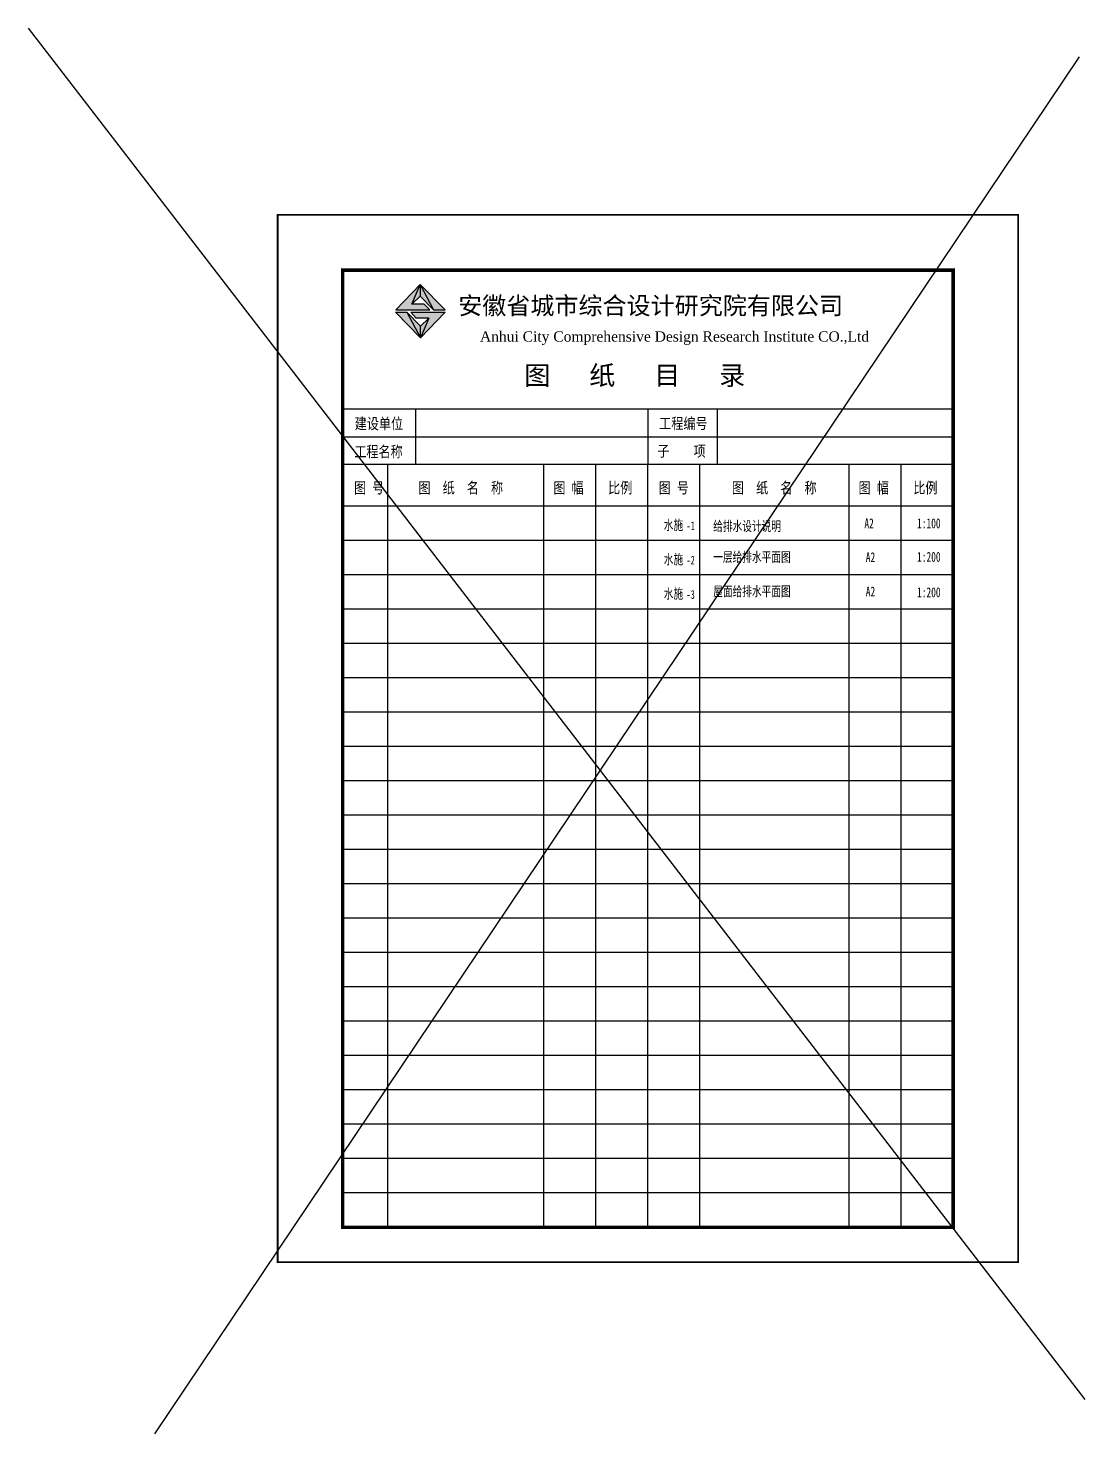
# Model space of a CAD drawing. Extents: x 1680110 to 4798266, y 269661 to 1249705.
# Drawn here: x 2447688 to 2477651, y 686297 to 726160 of the extents above; entities that cross this region are included whole.
import ezdxf

# ---------------------------------------------------------------- set-up
doc = ezdxf.new("R2010")
doc.units = 0
doc.header["$LTSCALE"] = 1000
doc.header["$MEASUREMENT"] = 0
doc.layers.add('A_DE_DETAIL_3', color=144, linetype='Continuous')
doc.layers.add('PUB_TEXT', color=7, linetype='Continuous')
doc.styles.add('-宋体', font='')
doc.styles.add('_SIMPLEX9', font='', dxfattribs={"width": 0.675})
doc.styles.add('GHF', font='times.ttf')
doc.styles.add('宋体', font='')
doc.styles.add('黑体', font='simhei.ttf')
doc.styles.get('-宋体').set_extended_font_data('SimSun')
doc.styles.get('_SIMPLEX9').set_extended_font_data('SimSun')
doc.styles.get('宋体').set_extended_font_data('NSimSun')
pattern_1 = [(0, (1342875.8094, 1206683.179), (1.983867188, 3.967734375), [0, -3.967734375])]

msp = doc.modelspace()

# ---------------------------------------------------------------- hatches: boundary and pattern name
msp.add_hatch(color=1).paths.add_polyline_path([(2458565, 718329.2), (2458805.9, 718887.9), (2458111.4, 718174.1), (2459078.4, 718174.1), (2458918, 718329.2)])
at = {"layer": 'A_DE_DETAIL_3'}
for color, points in [(41, [(2459185.3, 718171.2), (2459512.7, 718171.2), (2458805.9, 718887.9)]), (41, [(2458424.6, 718102.3), (2458103.5, 718102.3), (2458815.3, 717379.3)]), (1, [(2458535.3, 718104.4), (2458693.2, 717938.7), (2459050.9, 717938.7), (2458815.3, 717379.3), (2459513.2, 718104.4)])]:
    msp.add_hatch(color=color, dxfattribs=at).paths.add_polyline_path(points)
at = {"layer": 'PUB_TEXT'}
h = msp.add_hatch(dxfattribs=at)
h.set_pattern_fill('松散材料', color=256, scale=2.116125, style=0)
h.set_pattern_definition(pattern_1)
h.paths.add_polyline_path([(2458805.9, 718559.4), (2458805.9, 718887.9), (2458565, 718329.2)])
h = msp.add_hatch(dxfattribs=at)
h.set_pattern_fill('松散材料', color=256, scale=2.116125, style=0)
h.set_pattern_definition(pattern_1)
h.paths.add_polyline_path([(2459185.3, 718171.2), (2458805.9, 718887.9), (2458805.9, 718559.4)])
h = msp.add_hatch(dxfattribs=at)
h.set_pattern_fill('松散材料', color=256, scale=2.116125, style=0)
h.set_pattern_definition(pattern_1)
h.paths.add_polyline_path([(2458424.6, 718102.3), (2458815.3, 717379.3), (2458815.3, 717712.5)])
h.paths.add_polyline_path([(2458815.3, 717379.3), (2459050.9, 717938.7), (2458815.3, 717712.5)])

# ---------------------------------------------------------------- linework, layer by layer
for p, q in [((2447687.6, 726159.7), (2477651, 687272.8)), ((2477488.2, 725346.1), (2451270.2, 686296.6)), ((2458565, 718329.2, 0), (2458805.9, 718887.9, 0)), ((2458805.9, 718887.9, 0), (2459185.3, 718171.2, 0)), ((2458815.3, 717379.3, 0), (2458103.5, 718102.3, 0)), ((2458103.5, 718102.3, 0), (2458424.6, 718102.3, 0)), ((2458424.6, 718102.3, 0), (2458815.3, 717379.3, 0)), ((2458535.3, 718104.4, 0), (2459513.2, 718104.4, 0)), ((2458693.2, 717938.7, 0), (2458535.3, 718104.4, 0)), ((2459050.9, 717938.7, 0), (2458693.2, 717938.7, 0)), ((2459513.2, 718104.4, 0), (2458815.3, 717379.3, 0)), ((2459050.9, 717938.7, 0), (2458815.3, 717379.3, 0))]:
    msp.add_line(p, q)
for p, q in [((2458815.3, 717712.5, 0), (2458424.6, 718102.3, 0)), ((2458815.3, 717712.5, 0), (2459050.9, 717938.7, 0)), ((2458815.3, 717379.3, 0), (2458815.3, 717712.5, 0))]:
    msp.add_line(p, q, dxfattribs=at)
at = {"layer": 'PUB_TEXT', "color": 11}
for p, q in [((2456608.3, 715360.7, 0), (2473916.9, 715360.7, 0)), ((2458673.6, 715335.9, 0), (2458673.6, 713787.2, 0)), ((2465262.6, 715360.7, 0), (2465262.6, 713787.2, 0)), ((2467229.5, 715360.7, 0), (2467229.5, 713787.2, 0)), ((2456608.3, 714573.9, 0), (2473916.9, 714573.9, 0)), ((2473916.9, 713787.2, 0), (2456608.3, 713787.2, 0)), ((2457885.1, 692161.2, 0), (2457885.1, 713787.2, 0)), ((2462312.3, 692161.2, 0), (2462312.3, 713787.2, 0)), ((2463787.5, 692161.2, 0), (2463787.5, 713787.2, 0)), ((2465262.6, 692161.2, 0), (2465262.6, 713787.2, 0)), ((2466737.8, 692161.2, 0), (2466737.8, 713787.2, 0)), ((2470966.6, 692161.2, 0), (2470966.6, 713787.2, 0)), ((2472441.8, 692161.2, 0), (2472441.8, 713787.2, 0)), ((2473916.9, 712607, 0), (2456608.3, 712607, 0)), ((2473916.9, 712607, 0), (2456608.3, 712607, 0)), ((2473916.9, 711633.4, 0), (2456608.3, 711633.4, 0)), ((2465262.6, 711633.4, 0), (2456608.3, 711633.4, 0)), ((2465262.6, 711633.4, 0), (2456608.3, 711633.4, 0)), ((2465262.6, 711633.4, 0), (2456608.3, 711633.4, 0)), ((2465262.6, 711633.4, 0), (2456608.3, 711633.4, 0)), ((2473916.9, 710659.8, 0), (2456608.3, 710659.8, 0)), ((2473916.9, 709686.2, 0), (2456608.3, 709686.2, 0)), ((2473916.9, 708712.6, 0), (2456608.3, 708712.6, 0)), ((2473916.9, 707739, 0), (2456608.3, 707739, 0)), ((2473916.9, 706765.4, 0), (2456608.3, 706765.4, 0)), ((2465262.6, 706765.4, 0), (2456608.3, 706765.4, 0)), ((2465262.6, 706765.4, 0), (2456608.3, 706765.4, 0)), ((2465262.6, 706765.4, 0), (2456608.3, 706765.4, 0)), ((2465262.6, 706765.4, 0), (2456608.3, 706765.4, 0)), ((2473916.9, 705791.8, 0), (2456608.3, 705791.8, 0)), ((2473916.9, 704818.2, 0), (2456608.3, 704818.2, 0)), ((2473916.9, 703844.5, 0), (2456608.3, 703844.5, 0)), ((2473916.9, 702870.9, 0), (2456608.3, 702870.9, 0)), ((2473916.9, 701897.3, 0), (2456608.3, 701897.3, 0)), ((2473916.9, 700923.7, 0), (2456608.3, 700923.7, 0)), ((2473916.9, 699950.1, 0), (2456608.3, 699950.1, 0)), ((2473916.9, 698976.5, 0), (2456608.3, 698976.5, 0)), ((2473916.9, 698002.9, 0), (2456608.3, 698002.9, 0)), ((2473916.9, 697029.3, 0), (2456608.3, 697029.3, 0)), ((2473916.9, 696055.7, 0), (2456608.3, 696055.7, 0)), ((2473916.9, 695082.1, 0), (2456608.3, 695082.1, 0)), ((2473916.9, 694108.5, 0), (2456608.3, 694108.5, 0)), ((2473916.9, 693134.8, 0), (2456608.3, 693134.8, 0)), ((2473916.9, 692161.2, 0), (2456608.3, 692161.2, 0)), ((2473916.9, 692161.2, 0), (2456608.3, 692161.2, 0))]:
    msp.add_line(p, q, dxfattribs=at)
at = {"layer": 'PUB_TEXT', "color": 2, "const_width": 49.2, "elevation": 0}
msp.add_lwpolyline([(2454762.6, 720868), (2475762.6, 720868), (2475762.6, 691168), (2454762.6, 691168)], close=True, dxfattribs=at)
at = {"layer": 'PUB_TEXT', "color": 11, "const_width": 98.3, "elevation": 0}
msp.add_lwpolyline([(2456608.3, 692151.4), (2456608.3, 719294.4), (2473916.9, 719294.4), (2473916.9, 692151.4)], close=True, dxfattribs=at)
at = {"layer": 'PUB_TEXT', "elevation": 0}
for points in [[(2458918, 718329.2), (2458565, 718329.2), (2458805.9, 718559.4), (2459185.3, 718171.2), (2459512.7, 718171.2), (2458805.9, 718887.9), (2458111.4, 718174.1), (2459078.4, 718174.1), (2458918, 718329.2)], [(2458805.9, 718887.9), (2458805.9, 718559.4)]]:
    msp.add_lwpolyline(points, dxfattribs=at)

# ---------------------------------------------------------------- texts
at = {"color": 11, "lineweight": 60, "style": '-宋体'}
msp.add_text('图   纸   目   录', height=540.894, dxfattribs=at).set_placement((2461756.7, 716043, 0))
at = {"layer": 'PUB_TEXT'}
for s, height, style, p in [('安徽省城市综合设计研究院有限公司', 500, '黑体', (2459882.3, 718039.9, 0)), ('Anhui City Comprehensive Design Research Institute CO.,Ltd', 291.563, 'GHF', (2460499.4, 717269.6, 0))]:
    msp.add_text(s, height=height, dxfattribs=dict(at, style=style)).set_placement(p)
at = {"layer": 'PUB_TEXT', "color": 11, "style": '-宋体', "width": 0.8}
for s, height, p in [('建设单位', 314.7, (2456947, 714786.3, 0)), ('工程编号', 314.7, (2465580.7, 714792.2, 0)), ('工程名称', 314.7, (2456936.7, 713993, 0)), ('子    项', 314.7, (2465527.8, 714008.3, 0)), ('图 号', 314.7, (2456927.5, 712967.2, 0)), ('   图  纸  名  称', 314.702, (2458240.2, 712967.2, 0)), ('图 幅', 314.7, (2462579.9, 712967.2, 0)), ('比例', 314.7, (2464131.5, 712967.2, 0)), ('图 号', 314.7, (2465565.2, 712967.2, 0)), ('   图  纸  名  称', 314.702, (2467129.1, 712967.2, 0)), ('图 幅', 314.7, (2471234.3, 712967.2, 0)), ('比例', 314.7, (2472785.8, 712967.2, 0))]:
    msp.add_text(s, height=height, dxfattribs=at).set_placement(p)
at = {"layer": 'PUB_TEXT', "lineweight": -3}
for s, height, style, width, p in [('水施', 280.28, '宋体', 0.7, (2465711, 711929.1, 0)), ('-1', 246.65, '_SIMPLEX9', 0.675, (2466354.4, 711923.5, 0)), ('水施', 280.28, '宋体', 0.7, (2465711, 710955.5, 0)), ('-2', 246.65, '_SIMPLEX9', 0.675, (2466354.4, 710949.9, 0)), ('水施', 280.28, '宋体', 0.7, (2465711, 709981.9, 0)), ('-3', 246.65, '_SIMPLEX9', 0.675, (2466354.4, 709976.3, 0))]:
    msp.add_text(s, height=height, dxfattribs=dict(at, style=style, width=width)).set_placement(p)
at = {"layer": 'PUB_TEXT', "style": '宋体', "width": 0.7}
for s, p in [('给排水设计说明', (2467113.8, 711898.1, 0)), ('A2', (2471399.3, 711977.3, 0)), ('1:100', (2472893, 711977.3, 0)), ('一层给排水平面图', (2467113.8, 711023.5, 0)), ('A2', (2471438.3, 711015.9, 0)), ('1:200', (2472893, 711026.9, 0)), ('屋面给排水平面图', (2467113.8, 710050.7, 0)), ('A2', (2471438.3, 710042.3, 0)), ('1:200', (2472893, 710020.8, 0))]:
    msp.add_text(s, height=280.05, dxfattribs=at).set_placement(p)

doc.saveas('drawing.dxf')
